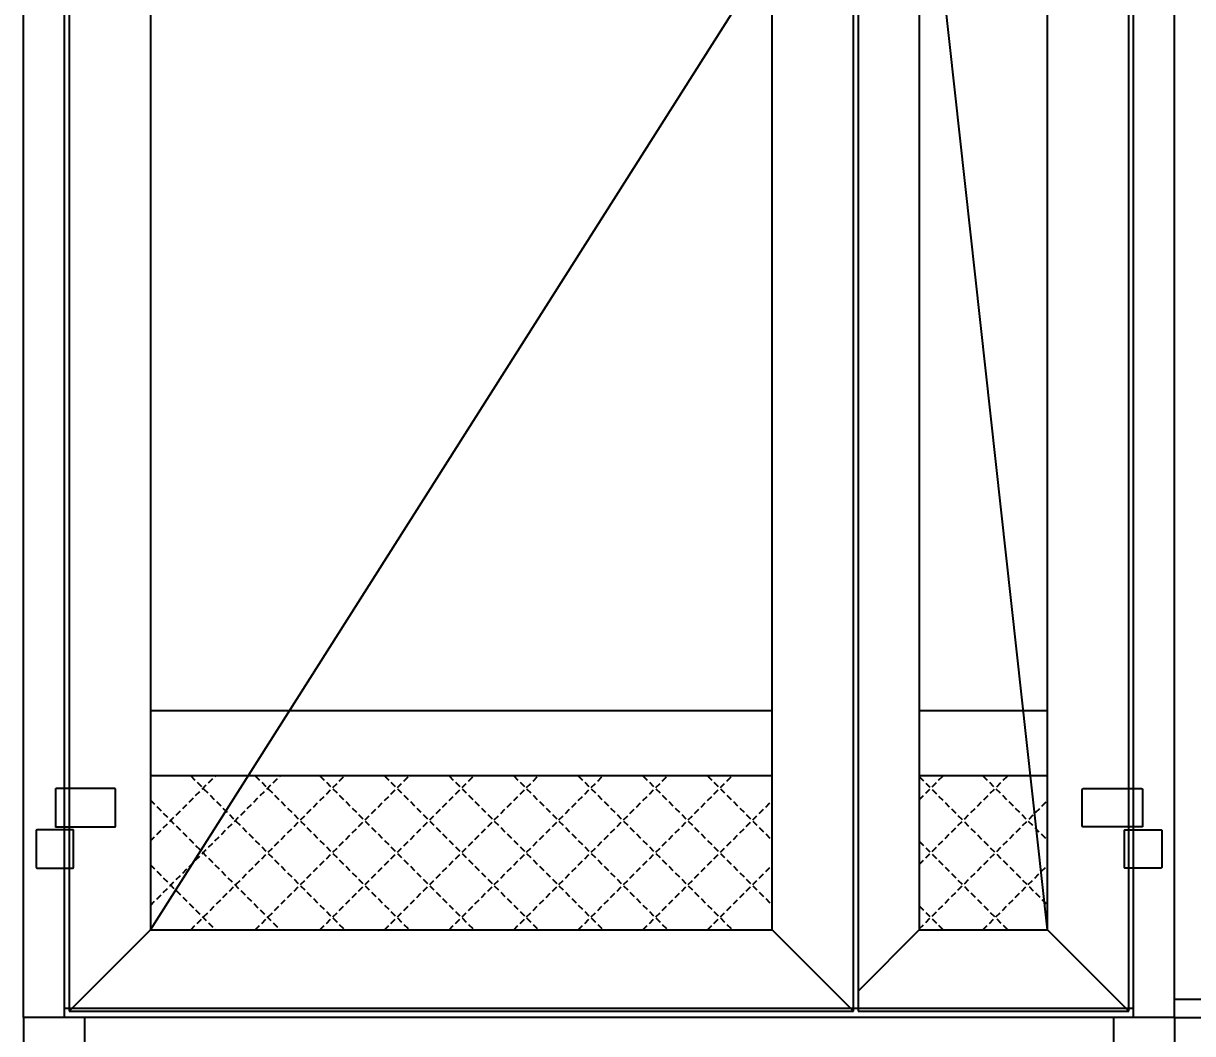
# Model space of a CAD drawing. Header units: millimetres. Extents: x -83618 to -12593, y -3271 to 55593.
# Drawn here: x -14565 to -13285, y -2202 to -1097 of the extents above; entities that cross this region are included whole.
import ezdxf

# ---------------------------------------------------------------- set-up
doc = ezdxf.new("R2010")
doc.units = ezdxf.units.MM
doc.linetypes.add('OGLT5', pattern=[10, 6.5, -3.5])
doc.styles.get("Standard").update_dxf_attribs({"font": 'arial.ttf'})
doc.dimstyles.new('ORGADATA', dxfattribs={"dimtxt": 0.18, "dimasz": 0.18, "dimexe": 0.18, "dimexo": 0.625, "dimgap": 0.09, "dimtad": 1, "dimtih": 1, "dimtoh": 1, "dimdec": 4, "dimzin": 0, "dimdsep": 46, "dimtxsty": 'Standard', "dimcen": 0.09, "dimadec": 0, "dimazin": 0, "dimtfac": 1, "dimtdec": 4, "dimtofl": 0, "dimtmove": 2, "dimatfit": 3, "dimfxl": 1, "dimtolj": 1, "dimtzin": 0, "dimarcsym": 0})

# ---------------------------------------------------------------- blocks, each defined once
blk = doc.blocks.new('*U106')
at = {"color": 7, "linetype": 'OGLT5'}
for p, q in [((488.600098, 534.52385), (630.493316, 676.417069)), ((488.600098, 605.234528), (559.782638, 676.417069)), ((488.600098, 675.945206), (489.07196, 676.417069)), ((532.703995, 507.917069), (701.203995, 676.417069)), ((532.703995, 676.417069), (701.203995, 507.917069)), ((603.414673, 507.917069), (771.914673, 676.417069)), ((603.414673, 676.417069), (771.914673, 507.917069)), ((674.125351, 507.917069), (842.625351, 676.417069)), ((674.125351, 676.417069), (842.625351, 507.917069)), ((744.836029, 507.917069), (913.336029, 676.417069)), ((744.836029, 676.417069), (913.336029, 507.917069)), ((815.546707, 507.917069), (984.046707, 676.417069)), ((815.546707, 676.417069), (984.046707, 507.917069)), ((886.257385, 507.917069), (1054.757385, 676.417069)), ((886.257385, 676.417069), (1054.757385, 507.917069)), ((956.968063, 507.917069), (1125.468063, 676.417069)), ((956.968063, 676.417069), (1125.468063, 507.917069)), ((1027.678741, 676.417069), (1169.100098, 534.995713)), ((1098.38942, 676.417069), (1169.100098, 605.706391)), ((488.600098, 649.810288), (630.493316, 507.917069)), ((1027.678741, 507.917069), (1169.100098, 649.338425)), ((488.600098, 579.09961), (559.782638, 507.917069)), ((1098.38942, 507.917069), (1169.100098, 578.627747)), ((488.600098, 508.388931), (489.07196, 507.917069)), ((1169.064742, 507.881714), (1169.135453, 507.952424))]:
    blk.add_line(p, q, dxfattribs=at)
blk = doc.blocks.new('*U107')
at = {"color": 7, "linetype": 'OGLT5'}
for p, q in [((1330.100098, 579.549103), (1426.968063, 676.417069)), ((1330.100098, 650.259781), (1356.257385, 676.417069)), ((1330.100098, 675.495713), (1470.600098, 534.995713)), ((1399.88942, 676.417069), (1470.600098, 605.706391)), ((1330.100098, 508.838425), (1470.600098, 649.338425)), ((1330.100098, 604.785034), (1426.968063, 507.917069)), ((1399.88942, 507.917069), (1470.600098, 578.627747)), ((1330.100098, 534.074356), (1356.257385, 507.917069)), ((1470.585956, 507.902927), (1470.61424, 507.931211))]:
    blk.add_line(p, q, dxfattribs=at)
blk = doc.blocks.new('*D139')
at = {"color": 0, "lineweight": -2, "transparency": 16777216}
for p, q in [((-14564.7, -2184.6), (-14564.7, -2470)), ((-13304.7, -2184.6), (-13304.7, -2470)), ((-14484.7, -2430), (-14066.3, -2430)), ((-13384.7, -2430), (-13803.2, -2430))]:
    blk.add_line(p, q, dxfattribs=at)
at = {"color": 0, "transparency": 16777216}
for points in [[(-14484.7, -2416.6), (-14484.7, -2443.3), (-14564.7, -2430)], [(-13384.7, -2416.6), (-13384.7, -2443.3), (-13304.7, -2430)]]:
    blk.add_solid(points, dxfattribs=at)
at = {"layer": 'Defpoints', "color": 0, "transparency": 16777216}
for p in [(-14564.7, -2184.6), (-13304.7, -2184.6), (-13304.7, -2430)]:
    blk.add_point(p, dxfattribs=at)
at = {"color": 0, "transparency": 16777216, "insert": (-13934.7, -2430), "char_height": 80, "attachment_point": 5}
blk.add_mtext('\\A1;1260', dxfattribs=at)
blk = doc.blocks.new('*D142')
at = {"color": 0, "lineweight": -2, "transparency": 16777216}
for p, q in [((-13304.7, 195.4), (-13019.3, 195.4)), ((-13059.3, 115.4), (-13059.3, -858.6)), ((-13059.3, -2104.6), (-13059.3, -1130.6)), ((-13304.7, -2184.6), (-13019.3, -2184.6))]:
    blk.add_line(p, q, dxfattribs=at)
at = {"color": 0, "transparency": 16777216}
for points in [[(-13072.7, 115.4), (-13046, 115.4), (-13059.3, 195.4)], [(-13072.7, -2104.6), (-13046, -2104.6), (-13059.3, -2184.6)]]:
    blk.add_solid(points, dxfattribs=at)
at = {"layer": 'Defpoints', "color": 0, "transparency": 16777216}
for p in [(-13304.7, 195.4), (-13304.7, -2184.6), (-13059.3, -2184.6)]:
    blk.add_point(p, dxfattribs=at)
at = {"color": 0, "transparency": 16777216, "insert": (-13059.3, -994.6), "char_height": 80, "attachment_point": 5, "rotation": 90}
blk.add_mtext('\\A1;2380', dxfattribs=at)
blk = doc.blocks.new('*D143')
at = {"color": 0, "lineweight": -2, "transparency": 16777216}
for p, q in [((-14497.7, -2184.6), (-14497.7, -2345.2)), ((-13371.7, -2184.6), (-13371.7, -2345.2)), ((-14417.7, -2305.2), (-14066.4, -2305.2)), ((-13451.7, -2305.2), (-13803.1, -2305.2))]:
    blk.add_line(p, q, dxfattribs=at)
at = {"color": 0, "transparency": 16777216}
for points in [[(-14417.7, -2291.8), (-14417.7, -2318.5), (-14497.7, -2305.2)], [(-13451.7, -2291.8), (-13451.7, -2318.5), (-13371.7, -2305.2)]]:
    blk.add_solid(points, dxfattribs=at)
at = {"layer": 'Defpoints', "color": 0, "transparency": 16777216}
for p in [(-14497.7, -2184.6), (-13371.7, -2184.6), (-13371.7, -2305.2)]:
    blk.add_point(p, dxfattribs=at)
at = {"color": 0, "transparency": 16777216, "insert": (-13934.7, -2305.2), "char_height": 80, "attachment_point": 5}
blk.add_mtext('\\A1;1126', dxfattribs=at)
blk = doc.blocks.new('*D144')
at = {"color": 0, "lineweight": -2, "transparency": 16777216}
for p, q in [((-13304.7, 128.4), (-13144.1, 128.4)), ((-13184.1, 48.4), (-13184.1, -881.9)), ((-13184.1, -2084.6), (-13184.1, -1154.2)), ((-13304.7, -2164.6), (-13144.1, -2164.6))]:
    blk.add_line(p, q, dxfattribs=at)
at = {"color": 0, "transparency": 16777216}
for points in [[(-13197.5, 48.4), (-13170.8, 48.4), (-13184.1, 128.4)], [(-13197.5, -2084.6), (-13170.8, -2084.6), (-13184.1, -2164.6)]]:
    blk.add_solid(points, dxfattribs=at)
at = {"layer": 'Defpoints', "color": 0, "transparency": 16777216}
for p in [(-13304.7, 128.4), (-13304.7, -2164.6), (-13184.1, -2164.6)]:
    blk.add_point(p, dxfattribs=at)
at = {"color": 0, "transparency": 16777216, "insert": (-13184.1, -1018.1), "char_height": 80, "attachment_point": 5, "rotation": 90}
blk.add_mtext('\\A1;2293', dxfattribs=at)

msp = doc.modelspace()

# ---------------------------------------------------------------- linework, layer by layer
at = {"color": 7, "linetype": 'Continuous'}
for p, q in [((-14564.71744, -2184.55857), (-14564.71744, 195.44143)), ((-13304.71744, -2184.55857), (-13304.71744, 195.44143)), ((-14519.71744, -2184.55857), (-14519.71744, 150.44143)), ((-14514.71744, 145.44143), (-14514.71744, -1884.55857)), ((-13656.21744, -1884.55857), (-13656.21744, 145.44143)), ((-13354.71744, -1884.55857), (-13354.71744, 145.44143)), ((-13349.71744, -2184.55857), (-13349.71744, 150.44143)), ((-13651.21744, 123.44143), (-13651.21744, -1884.55857)), ((-14425.71744, 56.44143), (-14425.71744, -1884.55857)), ((-13745.21744, -1884.55857), (-13745.21744, 56.44143)), ((-13584.21744, 56.44143), (-13584.21744, -1884.55857)), ((-13443.71744, -1884.55857), (-13443.71744, 56.44143)), ((-14425.71744, -2088.55857), (-13745.21744, -1016.05857)), ((-13443.71744, -2088.55857), (-13562.21744, -1016.05857)), ((-13745.21744, -1849.05857), (-14425.71744, -1849.05857)), ((-13443.71744, -1849.05857), (-13584.21744, -1849.05857)), ((-13584.21744, -1849.05857), (-13584.21744, -1920.05857)), ((-14514.71744, -1884.55857), (-14514.71744, -2177.55857)), ((-14425.71744, -1884.55857), (-14425.71744, -2088.55857)), ((-13745.21744, -2088.55857), (-13745.21744, -1884.55857)), ((-13656.21744, -2177.55857), (-13656.21744, -1884.55857)), ((-13651.21744, -1884.55857), (-13651.21744, -2155.55857)), ((-13584.21744, -1884.55857), (-13584.21744, -2088.55857)), ((-13443.71744, -2088.55857), (-13443.71744, -1884.55857)), ((-13354.71744, -2177.55857), (-13354.71744, -1884.55857)), ((-13745.21744, -1920.05857), (-14425.71744, -1920.05857)), ((-13443.71744, -1920.05857), (-13584.21744, -1920.05857)), ((-14425.71744, -2088.55857), (-14514.71744, -2177.55857)), ((-14425.71744, -2088.55857), (-13745.21744, -2088.55857)), ((-13745.21744, -2088.55857), (-13656.21744, -2177.55857)), ((-13584.21744, -2088.55857), (-13651.21744, -2155.55857)), ((-13584.21744, -2088.55857), (-13443.71744, -2088.55857)), ((-13443.71744, -2088.55857), (-13354.71744, -2177.55857)), ((-13651.21744, -2155.55857), (-13651.21744, -2177.55857)), ((-13349.71744, -2174.55857), (-14519.71744, -2174.55857)), ((-14519.71744, -2184.55857), (-14564.71744, -2184.55857)), ((-13349.71744, -2184.55857), (-14519.71744, -2184.55857)), ((-14514.71744, -2177.55857), (-13656.21744, -2177.55857)), ((-13651.21744, -2177.55857), (-13354.71744, -2177.55857)), ((-13304.71744, -2184.55857), (-13349.71744, -2184.55857))]:
    msp.add_line(p, q, dxfattribs=at)
for points in [[(-14425.71744, -2088.55857), (-13745.21744, -2088.55857), (-13745.21744, -1920.05857), (-14425.71744, -1920.05857), (-14425.71744, -2088.55857)], [(-13584.21744, -2088.55857), (-13443.71744, -2088.55857), (-13443.71744, -1920.05857), (-13584.21744, -1920.05857), (-13584.21744, -2088.55857)]]:
    msp.add_lwpolyline(points, close=True, dxfattribs=at)
for points in [[(-14528.71744, -1976.05857), (-14464.71744, -1976.05857, 0.414214), (-14463.71744, -1975.05857), (-14463.71744, -1935.05857, 0.414214), (-14464.71744, -1934.05857), (-14528.71744, -1934.05857, 0.414214), (-14529.71744, -1935.05857), (-14529.71744, -1975.05857, 0.414214), (-14528.71744, -1976.05857)], [(-13340.71744, -1976.05857), (-13404.71744, -1976.05857, -0.414214), (-13405.71744, -1975.05857), (-13405.71744, -1935.05857, -0.414214), (-13404.71744, -1934.05857), (-13340.71744, -1934.05857, -0.414214), (-13339.71744, -1935.05857), (-13339.71744, -1975.05857, -0.414214), (-13340.71744, -1976.05857)], [(-14549.71744, -2021.05857), (-14510.71744, -2021.05857, 0.414214), (-14509.71744, -2020.05857), (-14509.71744, -1980.05857, 0.414214), (-14510.71744, -1979.05857), (-14549.71744, -1979.05857, 0.414214), (-14550.71744, -1980.05857), (-14550.71744, -2020.05857, 0.414214), (-14549.71744, -2021.05857)], [(-13319.71744, -2021.05857), (-13358.71744, -2021.05857, -0.414214), (-13359.71744, -2020.05857), (-13359.71744, -1980.05857, -0.414214), (-13358.71744, -1979.05857), (-13319.71744, -1979.05857, -0.414214), (-13318.71744, -1980.05857), (-13318.71744, -2020.05857, -0.414214), (-13319.71744, -2021.05857)]]:
    msp.add_lwpolyline(points, format="xyb", close=True, dxfattribs=at)

# ---------------------------------------------------------------- block references
at = {"color": 7}
for name in ['*U106', '*U107']:
    msp.add_blockref(name, (-14914.31754, -2596.47564), dxfattribs=at)

# ---------------------------------------------------------------- dimensions: what is measured, and where the dimension line sits
at = {"color": 3}
for base, p1, p2, picture, middle in [((-13059.31744, -2184.55857), (-13304.71744, 195.44143), (-13304.71744, -2184.55857), '*D142', (-13059.31744, -994.55857)), ((-13184.11744, -2164.55857), (-13304.71744, 128.44143), (-13304.71744, -2164.55857), '*D144', (-13184.11744, -1018.05857))]:
    dim = msp.add_linear_dim(base=base, p1=p1, p2=p2, angle=90, dimstyle='ORGADATA', override={"dimtxt": 80, "dimasz": 80, "dimexe": 40, "dimexo": 0, "dimgap": 16, "dimtad": 0, "dimlfac": 1, "dimzin": 12, "dimsah": 1, "dimdle": 0}, dxfattribs=at)
    dim.commit()
    dim.dimension.update_dxf_attribs({"geometry": picture, "text_midpoint": middle, "text_rotation": 90})
for base, p1, p2, picture, middle in [((-13304.71744, -2429.95857), (-14564.71744, -2184.55857), (-13304.71744, -2184.55857), '*D139', (-13934.71744, -2429.95857)), ((-13371.71744, -2305.15858), (-14497.71744, -2184.55857), (-13371.71744, -2184.55857), '*D143', (-13934.71744, -2305.15858))]:
    dim = msp.add_linear_dim(base=base, p1=p1, p2=p2, dimstyle='ORGADATA', override={"dimtxt": 80, "dimasz": 80, "dimexe": 40, "dimexo": 0, "dimgap": 16, "dimtad": 0, "dimlfac": 1, "dimzin": 12, "dimsah": 1, "dimdle": 0}, dxfattribs=at)
    dim.commit()
    dim.dimension.update_dxf_attribs({"geometry": picture, "text_midpoint": middle})

doc.saveas('drawing.dxf')
